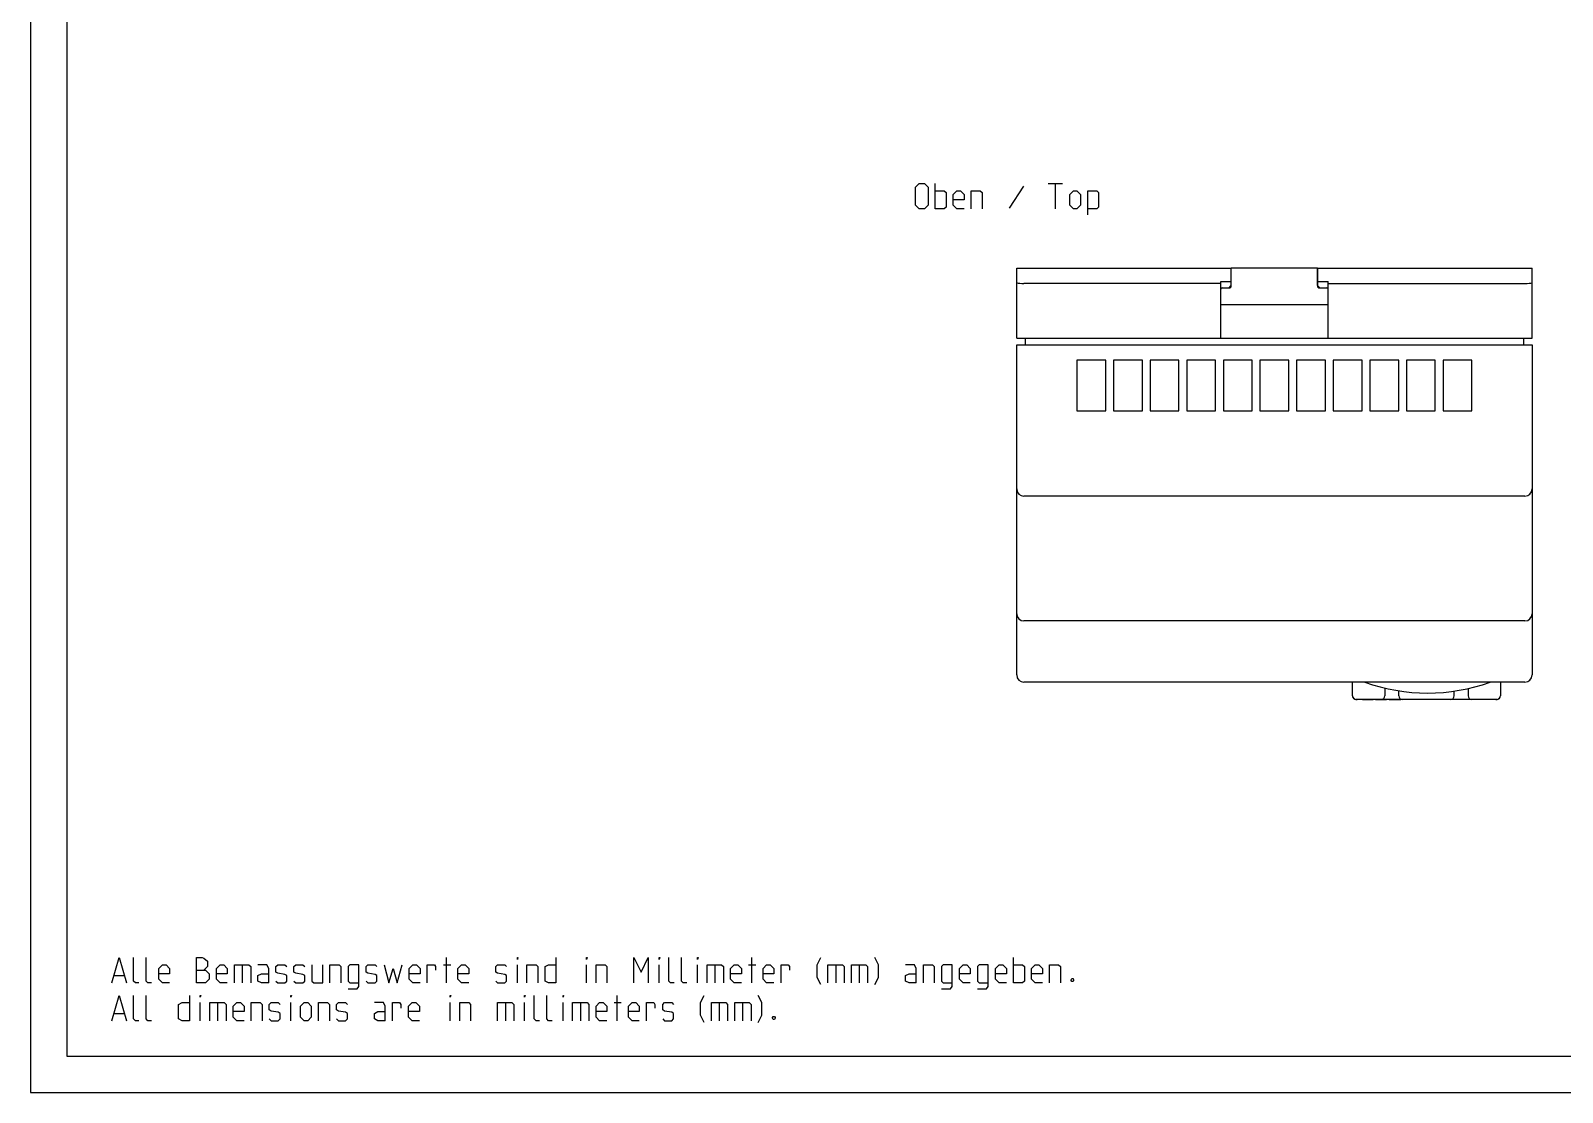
# Model space of a CAD drawing. Extents: x 0 to 420, y 0 to 297.
# Drawn here: x 0 to 212.5, y 0 to 147.2 of the extents above; entities that cross this region are included whole.
import ezdxf

# ---------------------------------------------------------------- set-up
doc = ezdxf.new("R2010")
doc.units = 0
doc.header["$LTSCALE"] = 23.1
for name, color, linetype in [('13000_TOP', 7, 'CONTINUOUS'), ('13300_TOP_GERMAN_ENGLISH', 7, 'CONTINUOUS'), ('90000_FRAME', 7, 'CONTINUOUS')]:
    doc.layers.add(name, color=color, linetype=linetype)

msp = doc.modelspace()

# ---------------------------------------------------------------- linework, layer by layer
at = {"layer": '13000_TOP', "color": 7, "linetype": 'CONTINUOUS'}
for p, q in [((136.8, 104.58), (136.8, 114.28)), ((136.8, 114.28), (166.55, 114.28)), ((166.55, 111.88), (166.55, 114.28)), ((166.57, 111.78), (166.57, 114.28)), ((178.52, 114.28), (166.57, 114.28)), ((178.52, 114.28), (178.52, 111.78)), ((178.55, 111.88), (178.55, 114.28)), ((178.55, 114.28), (208.3, 114.28)), ((208.3, 104.58), (208.3, 114.28)), ((136.8, 112.32), (136.85, 112.27)), ((136.85, 112.27), (136.99, 112.23)), ((136.99, 112.23), (137.21, 112.2)), ((137.21, 112.2), (137.49, 112.18)), ((137.49, 112.18), (137.8, 112.18)), ((165.1, 112.18), (137.8, 112.18)), ((165.1, 104.58), (165.1, 112.46)), ((165.1, 112.46), (166.55, 112.46)), ((165.3, 111.58), (166.37, 111.58)), ((166.25, 111.58), (166.55, 111.88)), ((178.55, 112.46), (180, 112.46)), ((178.85, 111.58), (178.55, 111.88)), ((178.72, 111.58), (179.8, 111.58)), ((180, 104.58), (180, 112.46)), ((180, 112.18), (207.3, 112.18)), ((207.3, 112.18), (207.61, 112.18)), ((207.61, 112.18), (207.88, 112.2)), ((207.88, 112.2), (208.11, 112.23)), ((208.11, 112.23), (208.25, 112.27)), ((208.25, 112.27), (208.3, 112.32)), ((165.1, 109.28), (180, 109.28)), ((136.8, 104.58), (208.3, 104.58)), ((138, 103.68), (138, 104.58)), ((207.1, 104.58), (207.1, 103.68)), ((136.8, 57.88), (136.8, 103.68)), ((136.8, 103.68), (208.3, 103.68)), ((208.3, 103.68), (208.3, 57.88)), ((145.15, 101.53), (145.15, 94.53)), ((149.15, 101.53), (145.15, 101.53)), ((149.15, 94.53), (149.15, 101.53)), ((150.23, 101.53), (150.23, 94.53)), ((154.23, 101.53), (150.23, 101.53)), ((154.23, 94.53), (154.23, 101.53)), ((155.31, 101.53), (155.31, 94.53)), ((159.31, 101.53), (155.31, 101.53)), ((159.31, 94.53), (159.31, 101.53)), ((160.39, 101.53), (160.39, 94.53)), ((164.39, 101.53), (160.39, 101.53)), ((164.39, 94.53), (164.39, 101.53)), ((165.47, 101.53), (165.47, 94.53)), ((169.47, 101.53), (165.47, 101.53)), ((169.47, 94.53), (169.47, 101.53)), ((174.55, 101.53), (170.55, 101.53)), ((170.55, 101.53), (170.55, 94.53)), ((174.55, 94.53), (174.55, 101.53)), ((179.63, 101.53), (175.63, 101.53)), ((175.63, 101.53), (175.63, 94.53)), ((179.63, 94.53), (179.63, 101.53)), ((184.71, 101.53), (180.71, 101.53)), ((180.71, 101.53), (180.71, 94.53)), ((184.71, 94.53), (184.71, 101.53)), ((189.79, 101.53), (185.79, 101.53)), ((185.79, 101.53), (185.79, 94.53)), ((189.79, 94.53), (189.79, 101.53)), ((194.87, 101.53), (190.87, 101.53)), ((190.87, 101.53), (190.87, 94.53)), ((194.87, 94.53), (194.87, 101.53)), ((199.95, 101.53), (195.95, 101.53)), ((195.95, 101.53), (195.95, 94.53)), ((199.95, 94.53), (199.95, 101.53)), ((145.15, 94.53), (149.15, 94.53)), ((150.23, 94.53), (154.23, 94.53)), ((155.31, 94.53), (159.31, 94.53)), ((160.39, 94.53), (164.39, 94.53)), ((165.47, 94.53), (169.47, 94.53)), ((170.55, 94.53), (174.55, 94.53)), ((175.63, 94.53), (179.63, 94.53)), ((180.71, 94.53), (184.71, 94.53)), ((185.79, 94.53), (189.79, 94.53)), ((190.87, 94.53), (194.87, 94.53)), ((195.95, 94.53), (199.95, 94.53)), ((207.3, 82.68), (137.8, 82.68)), ((207.3, 65.38), (137.8, 65.38)), ((207.3, 56.88), (137.8, 56.88)), ((183.4, 54.98), (183.4, 56.88)), ((187.87, 56.07), (187.87, 54.98)), ((189.8, 54.98), (189.8, 55.69)), ((197.5, 54.98), (197.5, 55.65)), ((199.42, 56), (199.42, 54.98)), ((203.9, 56.88), (203.9, 54.98)), ((183.4, 54.98), (183.4, 54.91)), ((183.4, 54.91), (183.45, 54.78)), ((183.45, 54.78), (183.54, 54.66)), ((183.54, 54.66), (183.68, 54.56)), ((183.68, 54.56), (183.86, 54.5)), ((183.86, 54.5), (184.02, 54.48)), ((203.4, 54.48), (183.9, 54.48)), ((184.75, 54.48), (184.75, 54.43)), ((186.25, 54.43), (184.75, 54.43)), ((186.25, 54.48), (186.25, 54.43)), ((186.58, 54.48), (186.58, 54.43)), ((188.12, 54.43), (186.58, 54.43)), ((186.71, 54.48), (186.71, 54.43)), ((186.75, 54.48), (186.75, 54.43)), ((186.91, 54.48), (186.91, 54.43)), ((187.08, 54.48), (187.08, 54.43)), ((187.25, 54.48), (187.25, 54.43)), ((187.46, 54.48), (187.46, 54.43)), ((187.66, 54.48), (187.66, 54.43)), ((187.83, 54.48), (187.83, 54.43)), ((187.96, 54.48), (187.96, 54.43)), ((188, 54.48), (188, 54.43)), ((188.04, 54.48), (188.04, 54.43)), ((188.12, 54.48), (188.12, 54.43)), ((188.46, 54.48), (188.46, 54.43)), ((190.08, 54.43), (188.46, 54.43)), ((188.5, 54.48), (188.5, 54.43)), ((188.58, 54.48), (188.58, 54.43)), ((188.75, 54.48), (188.75, 54.43)), ((188.91, 54.48), (188.91, 54.43)), ((189.12, 54.48), (189.12, 54.43)), ((189.5, 54.48), (189.5, 54.43)), ((189.71, 54.48), (189.71, 54.43)), ((189.87, 54.48), (189.87, 54.43)), ((190.04, 54.48), (190.04, 54.43)), ((190.08, 54.48), (190.08, 54.43)), ((203.27, 54.48), (203.43, 54.5)), ((203.43, 54.5), (203.62, 54.56)), ((203.62, 54.56), (203.75, 54.66)), ((203.75, 54.66), (203.84, 54.78)), ((203.84, 54.78), (203.89, 54.91)), ((203.89, 54.91), (203.9, 54.98))]:
    msp.add_line(p, q, dxfattribs=at)
for centre, radius, start, end in [((165.3, 111.38), 0.2, 90, 180), ((166.37, 111.78), 0.2, 270, 360), ((178.72, 111.78), 0.2, 180, 270), ((179.8, 111.38), 0.2, 0, 90), ((137.8, 83.68), 1, 180, 270), ((207.3, 83.68), 1, 270, 360), ((137.8, 66.38), 1, 180, 270), ((207.3, 66.38), 1, 270, 360), ((137.8, 57.88), 1, 180, 270), ((207.3, 57.88), 1, 270, 360), ((193.8, 81.38), 26, 250.4508, 289.5492), ((183.9, 54.98), 0.5, 180, 270), ((187.37, 54.98), 0.5, 270, 360), ((190.3, 54.98), 0.5, 180, 270), ((197, 54.98), 0.5, 270, 360), ((199.92, 54.98), 0.5, 180, 270), ((203.4, 54.98), 0.5, 270, 360)]:
    msp.add_arc(centre, radius, start, end, dxfattribs=at)
at = {"layer": '13300_TOP_GERMAN_ENGLISH', "color": 7, "linetype": 'CONTINUOUS'}
for p, q in [((125.5, 122.52), (125.5, 126.02)), ((137.75, 125.69), (135.75, 122.6)), ((141.16, 126.02), (143.16, 126.02)), ((142.16, 122.52), (142.16, 126.02))]:
    msp.add_line(p, q, dxfattribs=at)
for points in [[(122.75, 123.02), (122.75, 125.52), (123.25, 126.02), (124, 126.02), (124.5, 125.52), (124.5, 123.02), (124, 122.52), (123.25, 122.52), (122.75, 123.02)], [(125.5, 125.02), (126.75, 125.02), (127, 124.77), (127, 122.77), (126.75, 122.52), (125.5, 122.52)], [(129.5, 122.52), (128.5, 122.52), (128, 123.02), (128, 124.52), (128.5, 125.02), (129, 125.02), (129.5, 124.52), (129.5, 123.77), (128, 123.77)], [(130.5, 122.52), (130.5, 125.02), (131.75, 125.02), (132, 124.77), (132, 122.52)], [(144.16, 123.02), (144.16, 124.52), (144.66, 125.02), (145.16, 125.02), (145.66, 124.52), (145.66, 123.02), (145.16, 122.52), (144.66, 122.52), (144.16, 123.02)], [(146.66, 121.69), (146.66, 125.02), (147.91, 125.02), (148.16, 124.77), (148.16, 122.77), (147.91, 122.52), (146.66, 122.52)]]:
    msp.add_lwpolyline(points, dxfattribs=at)
at = {"layer": '90000_FRAME', "color": 7, "linetype": 'CONTINUOUS'}
for p, q in [((0, 297), (0, 0)), ((5, 292), (5, 5)), ((29.36, 17.69), (29.36, 15.19)), ((57.28, 17.69), (58.28, 17.69)), ((57.69, 15.19), (57.69, 18.69)), ((67.53, 15.19), (67.53, 17.69)), ((77.11, 15.19), (77.11, 17.69)), ((87.19, 15.19), (87.19, 17.69)), ((92.53, 15.19), (92.53, 17.69)), ((94.94, 17.69), (94.94, 15.19)), ((99.61, 17.69), (100.61, 17.69)), ((100.03, 15.19), (100.03, 18.69)), ((111.69, 17.69), (111.69, 15.19)), ((114.94, 17.69), (114.94, 15.19)), ((136.36, 15.19), (136.36, 18.69)), ((11.61, 16.19), (12.94, 16.19)), ((81.36, 9.94), (81.36, 13.44)), ((11.61, 10.94), (12.94, 10.94)), ((23.53, 9.94), (23.53, 12.44)), ((25.94, 12.44), (25.94, 9.94)), ((36.11, 9.94), (36.11, 12.44)), ((58.19, 9.94), (58.19, 12.44)), ((65.86, 12.44), (65.86, 9.94)), ((68.53, 9.94), (68.53, 12.44)), ((73.86, 9.94), (73.86, 12.44)), ((76.28, 12.44), (76.28, 9.94)), ((80.94, 12.44), (81.94, 12.44)), ((95.53, 12.44), (95.53, 9.94)), ((98.78, 12.44), (98.78, 9.94)), ((5, 5), (415, 5)), ((0, 0), (420, 0))]:
    msp.add_line(p, q, dxfattribs=at)
for points in [[(11.28, 15.19), (12.28, 18.69), (13.28, 15.19)], [(15.03, 15.19), (14.53, 15.19), (14.28, 15.44), (14.28, 18.69)], [(16.78, 15.19), (16.28, 15.19), (16.03, 15.44), (16.03, 18.69)], [(19.28, 15.19), (18.28, 15.19), (17.78, 15.69), (17.78, 17.19), (18.28, 17.69), (18.78, 17.69), (19.28, 17.19), (19.28, 16.44), (17.78, 16.44)], [(23.03, 15.19), (23.03, 18.69), (23.78, 18.69), (24.03, 18.61), (24.53, 18.19), (24.53, 17.44), (24.03, 16.94)], [(27.28, 15.19), (26.28, 15.19), (25.78, 15.69), (25.78, 17.19), (26.28, 17.69), (26.78, 17.69), (27.28, 17.19), (27.28, 16.44), (25.78, 16.44)], [(28.28, 15.19), (28.28, 17.69), (30.28, 17.69), (30.53, 17.44), (30.53, 15.19)], [(33.03, 15.19), (33.03, 17.19), (32.78, 17.69), (31.53, 17.69)], [(34.03, 15.44), (34.28, 15.19), (35.28, 15.19), (35.53, 15.44), (35.53, 16.19), (35.28, 16.36), (34.28, 16.52), (34.03, 16.69), (34.03, 17.44), (34.28, 17.69), (35.28, 17.69), (35.53, 17.44)], [(36.53, 15.44), (36.78, 15.19), (37.78, 15.19), (38.03, 15.44), (38.03, 16.19), (37.78, 16.36), (36.78, 16.52), (36.53, 16.69), (36.53, 17.44), (36.78, 17.69), (37.78, 17.69), (38.03, 17.44)], [(39.03, 17.69), (39.03, 15.44), (39.28, 15.19), (40.53, 15.19), (40.53, 17.69)], [(41.53, 15.19), (41.53, 17.69), (42.78, 17.69), (43.03, 17.44), (43.03, 15.19)], [(44.03, 14.36), (45.28, 14.36), (45.53, 14.69), (45.53, 17.69), (44.28, 17.69), (44.03, 17.44), (44.03, 15.44), (44.28, 15.19), (45.53, 15.19)], [(46.53, 15.44), (46.78, 15.19), (47.78, 15.19), (48.03, 15.44), (48.03, 16.19), (47.78, 16.36), (46.78, 16.52), (46.53, 16.69), (46.53, 17.44), (46.78, 17.69), (47.78, 17.69), (48.03, 17.44)], [(49.03, 17.69), (49.69, 15.19), (50.28, 17.19), (50.86, 15.19), (51.53, 17.69)], [(54.03, 15.19), (53.03, 15.19), (52.53, 15.69), (52.53, 17.19), (53.03, 17.69), (53.53, 17.69), (54.03, 17.19), (54.03, 16.44), (52.53, 16.44)], [(55.03, 15.19), (55.03, 17.69), (56.03, 17.69), (56.19, 17.44), (56.19, 16.94)], [(60.78, 15.19), (59.78, 15.19), (59.28, 15.69), (59.28, 17.19), (59.78, 17.69), (60.28, 17.69), (60.78, 17.19), (60.78, 16.44), (59.28, 16.44)], [(64.53, 15.44), (64.78, 15.19), (65.78, 15.19), (66.03, 15.44), (66.03, 16.19), (65.78, 16.36), (64.78, 16.52), (64.53, 16.69), (64.53, 17.44), (64.78, 17.69), (65.78, 17.69), (66.03, 17.44)], [(67.53, 18.44), (67.53, 18.69), (67.61, 18.69), (67.53, 18.44)], [(68.86, 15.19), (68.86, 17.69), (70.11, 17.69), (70.36, 17.44), (70.36, 15.19)], [(72.86, 18.69), (72.86, 15.19), (71.86, 15.19), (71.36, 15.44), (71.36, 17.44), (71.86, 17.69), (72.86, 17.69)], [(77.11, 18.44), (77.11, 18.69), (77.19, 18.69), (77.11, 18.44)], [(78.44, 15.19), (78.44, 17.69), (79.69, 17.69), (79.94, 17.44), (79.94, 15.19)], [(83.69, 15.19), (83.69, 18.69), (84.69, 16.69), (85.69, 18.69), (85.69, 15.19)], [(87.19, 18.44), (87.19, 18.69), (87.28, 18.69), (87.19, 18.44)], [(89.28, 15.19), (88.78, 15.19), (88.53, 15.44), (88.53, 18.69)], [(91.03, 15.19), (90.53, 15.19), (90.28, 15.44), (90.28, 18.69)], [(92.53, 18.44), (92.53, 18.69), (92.61, 18.69), (92.53, 18.44)], [(93.86, 15.19), (93.86, 17.69), (95.86, 17.69), (96.11, 17.44), (96.11, 15.19)], [(98.61, 15.19), (97.61, 15.19), (97.11, 15.69), (97.11, 17.19), (97.61, 17.69), (98.11, 17.69), (98.61, 17.19), (98.61, 16.44), (97.11, 16.44)], [(103.11, 15.19), (102.11, 15.19), (101.61, 15.69), (101.61, 17.19), (102.11, 17.69), (102.61, 17.69), (103.11, 17.19), (103.11, 16.44), (101.61, 16.44)], [(104.11, 15.19), (104.11, 17.69), (105.11, 17.69), (105.28, 17.44), (105.28, 16.94)], [(109.61, 14.94), (109.11, 15.94), (109.11, 17.69), (109.61, 18.69)], [(110.61, 15.19), (110.61, 17.69), (112.61, 17.69), (112.86, 17.44), (112.86, 15.19)], [(113.86, 15.19), (113.86, 17.69), (115.86, 17.69), (116.11, 17.44), (116.11, 15.19)], [(117.11, 14.94), (117.61, 15.94), (117.61, 17.69), (117.11, 18.69)], [(122.86, 15.19), (122.86, 17.19), (122.61, 17.69), (121.36, 17.69)], [(123.86, 15.19), (123.86, 17.69), (125.11, 17.69), (125.36, 17.44), (125.36, 15.19)], [(126.36, 14.36), (127.61, 14.36), (127.86, 14.69), (127.86, 17.69), (126.61, 17.69), (126.36, 17.44), (126.36, 15.44), (126.61, 15.19), (127.86, 15.19)], [(130.36, 15.19), (129.36, 15.19), (128.86, 15.69), (128.86, 17.19), (129.36, 17.69), (129.86, 17.69), (130.36, 17.19), (130.36, 16.44), (128.86, 16.44)], [(131.36, 14.36), (132.61, 14.36), (132.86, 14.69), (132.86, 17.69), (131.61, 17.69), (131.36, 17.44), (131.36, 15.44), (131.61, 15.19), (132.86, 15.19)], [(135.36, 15.19), (134.36, 15.19), (133.86, 15.69), (133.86, 17.19), (134.36, 17.69), (134.86, 17.69), (135.36, 17.19), (135.36, 16.44), (133.86, 16.44)], [(136.36, 17.69), (137.61, 17.69), (137.86, 17.44), (137.86, 15.44), (137.61, 15.19), (136.36, 15.19)], [(140.36, 15.19), (139.36, 15.19), (138.86, 15.69), (138.86, 17.19), (139.36, 17.69), (139.86, 17.69), (140.36, 17.19), (140.36, 16.44), (138.86, 16.44)], [(141.36, 15.19), (141.36, 17.69), (142.61, 17.69), (142.86, 17.44), (142.86, 15.19)], [(23.03, 16.94), (24.28, 16.94), (24.78, 16.44), (24.78, 15.69), (24.28, 15.19), (23.03, 15.19)], [(33.03, 15.19), (32.03, 15.19), (31.53, 15.44), (31.53, 16.19), (32.03, 16.44), (33.03, 16.44)], [(122.86, 15.19), (121.86, 15.19), (121.36, 15.44), (121.36, 16.19), (121.86, 16.44), (122.86, 16.44)], [(144.61, 15.77), (144.69, 15.61), (144.69, 15.52), (144.61, 15.36), (144.44, 15.36), (144.36, 15.52), (144.36, 15.61), (144.44, 15.77), (144.61, 15.77)], [(11.28, 9.94), (12.28, 13.44), (13.28, 9.94)], [(15.03, 9.94), (14.53, 9.94), (14.28, 10.19), (14.28, 13.44)], [(16.78, 9.94), (16.28, 9.94), (16.03, 10.19), (16.03, 13.44)], [(22.03, 13.44), (22.03, 9.94), (21.03, 9.94), (20.53, 10.19), (20.53, 12.19), (21.03, 12.44), (22.03, 12.44)], [(23.53, 13.19), (23.53, 13.44), (23.61, 13.44), (23.53, 13.19)], [(36.11, 13.19), (36.11, 13.44), (36.19, 13.44), (36.11, 13.19)], [(58.19, 13.19), (58.19, 13.44), (58.28, 13.44), (58.19, 13.19)], [(68.53, 13.19), (68.53, 13.44), (68.61, 13.44), (68.53, 13.19)], [(70.61, 9.94), (70.11, 9.94), (69.86, 10.19), (69.86, 13.44)], [(72.36, 9.94), (71.86, 9.94), (71.61, 10.19), (71.61, 13.44)], [(73.86, 13.19), (73.86, 13.44), (73.94, 13.44), (73.86, 13.19)], [(93.44, 9.69), (92.94, 10.69), (92.94, 12.44), (93.44, 13.44)], [(100.94, 9.69), (101.44, 10.69), (101.44, 12.44), (100.94, 13.44)], [(24.86, 9.94), (24.86, 12.44), (26.86, 12.44), (27.11, 12.19), (27.11, 9.94)], [(29.61, 9.94), (28.61, 9.94), (28.11, 10.44), (28.11, 11.94), (28.61, 12.44), (29.11, 12.44), (29.61, 11.94), (29.61, 11.19), (28.11, 11.19)], [(30.61, 9.94), (30.61, 12.44), (31.86, 12.44), (32.11, 12.19), (32.11, 9.94)], [(33.11, 10.19), (33.36, 9.94), (34.36, 9.94), (34.61, 10.19), (34.61, 10.94), (34.36, 11.11), (33.36, 11.27), (33.11, 11.44), (33.11, 12.19), (33.36, 12.44), (34.36, 12.44), (34.61, 12.19)], [(37.44, 10.44), (37.44, 11.94), (37.94, 12.44), (38.44, 12.44), (38.94, 11.94), (38.94, 10.44), (38.44, 9.94), (37.94, 9.94), (37.44, 10.44)], [(39.94, 9.94), (39.94, 12.44), (41.19, 12.44), (41.44, 12.19), (41.44, 9.94)], [(42.44, 10.19), (42.69, 9.94), (43.69, 9.94), (43.94, 10.19), (43.94, 10.94), (43.69, 11.11), (42.69, 11.27), (42.44, 11.44), (42.44, 12.19), (42.69, 12.44), (43.69, 12.44), (43.94, 12.19)], [(49.19, 9.94), (49.19, 11.94), (48.94, 12.44), (47.69, 12.44)], [(49.19, 9.94), (48.19, 9.94), (47.69, 10.19), (47.69, 10.94), (48.19, 11.19), (49.19, 11.19)], [(50.19, 9.94), (50.19, 12.44), (51.19, 12.44), (51.36, 12.19), (51.36, 11.69)], [(53.94, 9.94), (52.94, 9.94), (52.44, 10.44), (52.44, 11.94), (52.94, 12.44), (53.44, 12.44), (53.94, 11.94), (53.94, 11.19), (52.44, 11.19)], [(59.53, 9.94), (59.53, 12.44), (60.78, 12.44), (61.03, 12.19), (61.03, 9.94)], [(64.78, 9.94), (64.78, 12.44), (66.78, 12.44), (67.03, 12.19), (67.03, 9.94)], [(75.19, 9.94), (75.19, 12.44), (77.19, 12.44), (77.44, 12.19), (77.44, 9.94)], [(79.94, 9.94), (78.94, 9.94), (78.44, 10.44), (78.44, 11.94), (78.94, 12.44), (79.44, 12.44), (79.94, 11.94), (79.94, 11.19), (78.44, 11.19)], [(84.44, 9.94), (83.44, 9.94), (82.94, 10.44), (82.94, 11.94), (83.44, 12.44), (83.94, 12.44), (84.44, 11.94), (84.44, 11.19), (82.94, 11.19)], [(85.44, 9.94), (85.44, 12.44), (86.44, 12.44), (86.61, 12.19), (86.61, 11.69)], [(87.69, 10.19), (87.94, 9.94), (88.94, 9.94), (89.19, 10.19), (89.19, 10.94), (88.94, 11.11), (87.94, 11.27), (87.69, 11.44), (87.69, 12.19), (87.94, 12.44), (88.94, 12.44), (89.19, 12.19)], [(94.44, 9.94), (94.44, 12.44), (96.44, 12.44), (96.69, 12.19), (96.69, 9.94)], [(97.69, 9.94), (97.69, 12.44), (99.69, 12.44), (99.94, 12.19), (99.94, 9.94)], [(103.19, 10.52), (103.28, 10.36), (103.28, 10.27), (103.19, 10.11), (103.03, 10.11), (102.94, 10.27), (102.94, 10.36), (103.03, 10.52), (103.19, 10.52)]]:
    msp.add_lwpolyline(points, dxfattribs=at)

doc.saveas('drawing.dxf')
